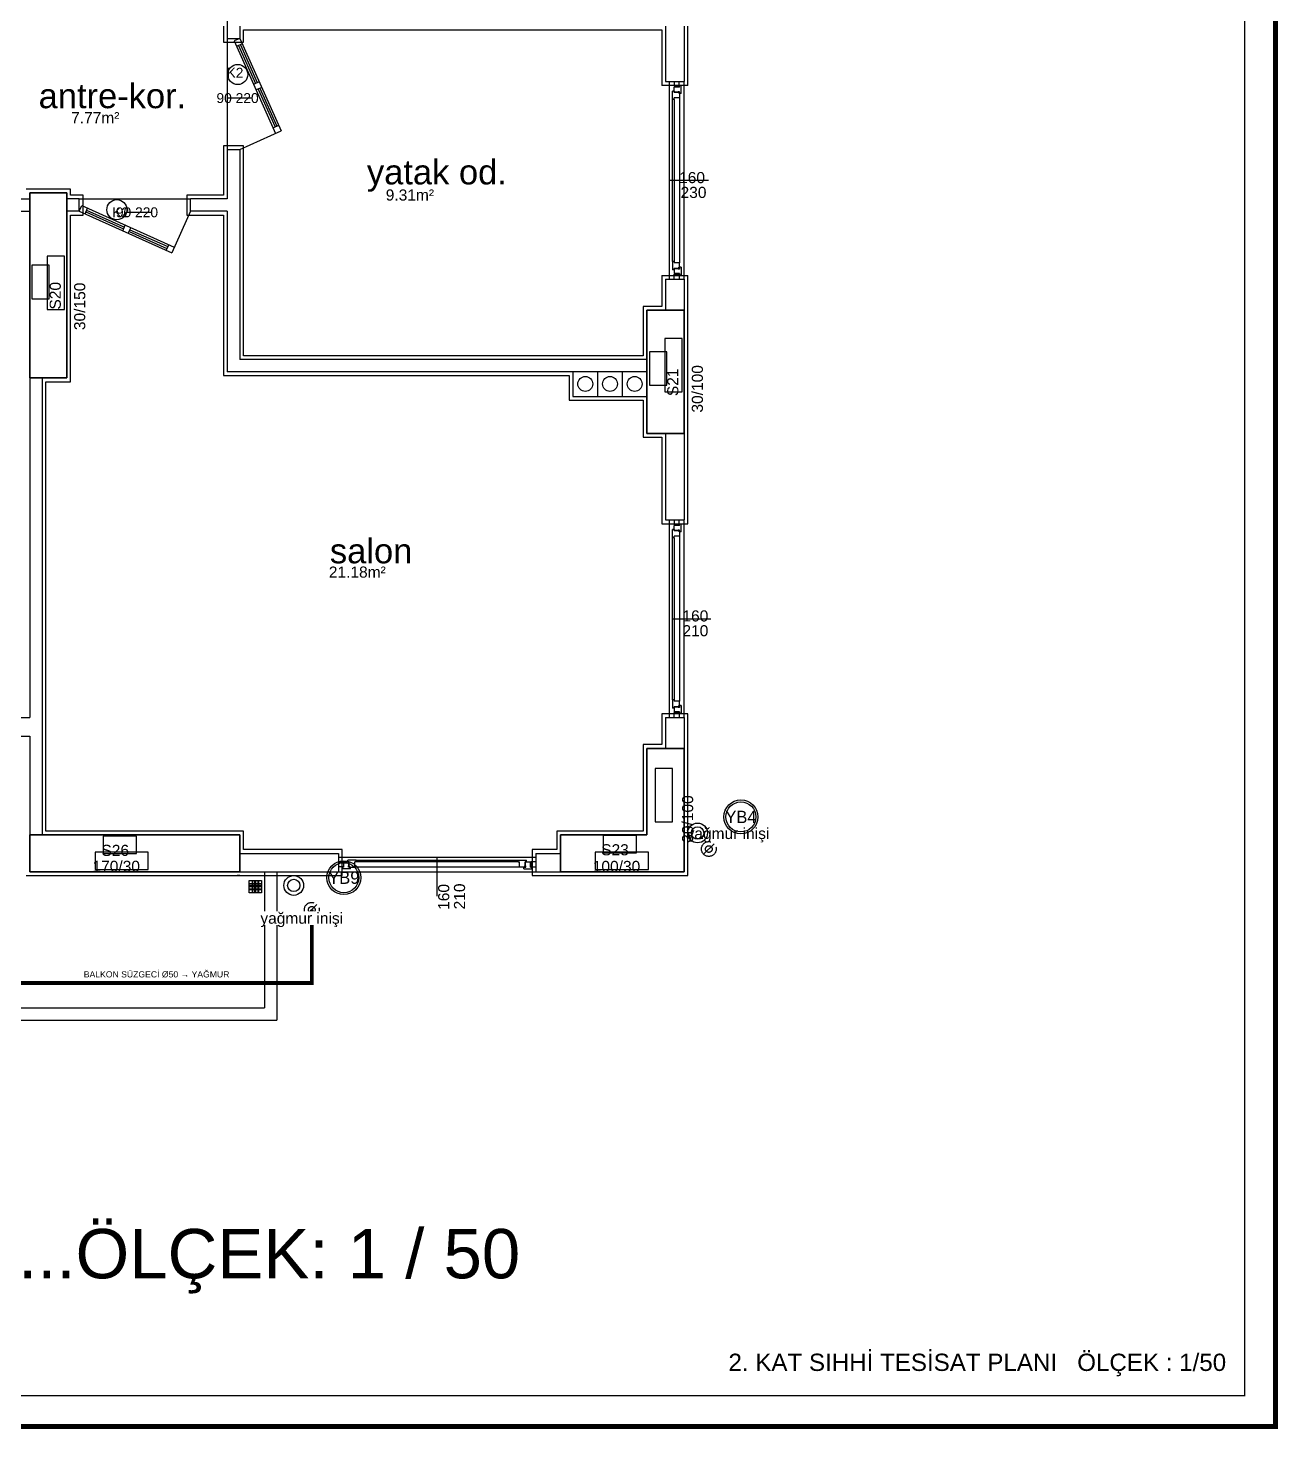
# Model space of a CAD drawing. Header units: centimetres. Extents: x -7420 to 31836, y -2 to 2802.
# Drawn here: x 13989 to 15002, y -2 to 1133 of the extents above; entities that cross this region are included whole.
import ezdxf
from ezdxf.enums import TextEntityAlignment as Align

# ---------------------------------------------------------------- set-up
doc = ezdxf.new("R2010")
doc.units = ezdxf.units.CM
doc.linetypes.add('YAGMUR HATTI', pattern=[36, 30, -6])
for name, color, linetype in [('ROTAS-KAT-ADI', 1, 'CONTINUOUS'), ('ROTAS-MIMARI', 8, 'CONTINUOUS'), ('ROTAS-MIMARI-KOLON', 8, 'CONTINUOUS'), ('ROTAS-MIMARI-YAZI', 8, 'CONTINUOUS'), ('ROTAS-PAFTA', 7, 'CONTINUOUS'), ('ROTAS-TEFRIS', 15, 'CONTINUOUS'), ('ROTAS-YAGMUR-BORUSU', 3, 'YAGMUR HATTI'), ('ROTAS-YAGMUR-BORUSU-CAP', 3, 'CONTINUOUS')]:
    doc.layers.add(name, color=color, linetype=linetype)
doc.styles.add('ROTAS', font='arial.ttf')

# ---------------------------------------------------------------- blocks, each defined once
blk = doc.blocks.new('ROTAS-KOLON-NO-YAGMUR')
for radius in [27.5, 24.3]:
    blk.add_circle((0, 0), radius)
blk.add_attdef('K', text='', height=20).set_placement((0, 0), align=Align.MIDDLE_CENTER)

msp = doc.modelspace()

# ---------------------------------------------------------------- linework, layer by layer
at = {"layer": 'ROTAS-MIMARI'}
for p, q in [((14150.8, 1154.2), (14150.8, 1124.2)), ((14147.8, 1134.2), (14147.8, 1121.2)), ((14150.8, 1124.2), (14160.8, 1124.2)), ((14150.8, 1124.2), (14150.8, 1034.2)), ((14160.8, 1124.2), (14156.3, 1122.2)), ((14160.8, 1134.2), (14160.8, 1124.2)), ((14160.8, 1124.2), (14194.5, 1049.4)), ((14163.8, 1121.2), (14163.8, 1131.2)), ((14163.8, 1131.2), (14210.8, 1131.2)), ((14210.8, 1131.2), (14485.8, 1131.2)), ((14485.8, 1131.2), (14502.8, 1131.2)), ((14502.8, 1131.2), (14502.8, 1086.2)), ((14505.8, 1134.2), (14505.8, 1089.2)), ((14520.8, 1134.2), (14520.8, 1089.2)), ((14523.8, 1086.2), (14523.8, 1134.2)), ((14147.8, 1121.2), (14163.8, 1121.2)), ((14156.3, 1122.2), (14189.9, 1047.3)), ((14162.9, 1119.7), (14158.3, 1117.6)), ((14159.9, 1118.4), (14173.7, 1087.8)), ((14161.4, 1119), (14175.1, 1088.4)), ((14176.6, 1089.1), (14172.1, 1087)), ((14178.7, 1084.5), (14174.1, 1082.5)), ((14175.7, 1083.2), (14189.5, 1052.6)), ((14177.2, 1083.8), (14190.9, 1053.2)), ((14523.8, 1086.2), (14502.8, 1086.2)), ((14505.8, 1089.2), (14520.8, 1089.2)), ((14509, 929.2), (14509, 1089.2)), ((14511.4, 1074.8), (14511.4, 1081.6)), ((14512.8, 1081.6), (14511.4, 1081.6)), ((14512.8, 1089.2), (14512.8, 1085.2)), ((14512.8, 1085.2), (14516.8, 1085.2)), ((14517, 1084.7), (14512.8, 1084.7)), ((14512.8, 1080.7), (14512.8, 1084.7)), ((14512.8, 1081.6), (14512.8, 1080.4)), ((14516, 1080.7), (14512.8, 1080.7)), ((14516, 1080.4), (14512.8, 1080.4)), ((14517, 1081), (14516, 1081)), ((14516, 1080.7), (14516, 1081)), ((14516, 1080.1), (14516, 1080.4)), ((14516.5, 1080.1), (14516, 1080.1)), ((14517, 1080.4), (14516.5, 1080.4)), ((14516.5, 1080.1), (14516.5, 1080.4)), ((14516.8, 1085.2), (14516.8, 1089.2)), ((14517, 1084.7), (14517, 1085.9)), ((14518.4, 1085.9), (14517, 1085.9)), ((14517, 1079.5), (14517, 1081)), ((14517, 1080.4), (14517, 1076)), ((14518.4, 1079.5), (14517, 1079.5)), ((14518.4, 1079.5), (14518.4, 1085.9)), ((14520.8, 929.2), (14520.8, 1089.2)), ((14170.3, 1075.8), (14151, 1075.8)), ((14511.4, 943.6), (14511.4, 1074.8)), ((14512.8, 1074.8), (14511.4, 1074.8)), ((14512.8, 1074.8), (14512.8, 1076)), ((14517, 1076), (14512.8, 1076)), ((14512.8, 1074.8), (14512.8, 943.6)), ((14517, 1076), (14517, 942.4)), ((14160.8, 1034.2), (14194.5, 1049.4)), ((14187.9, 1051.9), (14192.4, 1053.9)), ((14163.8, 1037.2), (14147.8, 1037.2)), ((14147.8, 1037.2), (14147.8, 997.2)), ((14150.8, 1034.2), (14150.8, 994.2)), ((14150.8, 1034.2), (14160.8, 1034.2)), ((14160.8, 1034.2), (14160.8, 864.2)), ((14163.8, 867.2), (14163.8, 1037.2)), ((14023.8, 1002.2), (13987.8, 1002.2)), ((14023.8, 997.2), (14023.8, 1002.2)), ((14540.5, 1009.2), (14509, 1009.2)), ((13980.3, 994.2), (13990.8, 994.2)), ((14030.9, 994.2), (14020.8, 994.2)), ((14033.9, 997.2), (14023.8, 997.2)), ((14030.9, 984.2), (14030.9, 994.2)), ((14030.9, 994.2), (14120.9, 994.2)), ((14030.9, 984.2), (14032.9, 988.8)), ((14032.9, 988.8), (14107.8, 955.1)), ((14033.9, 981.2), (14033.9, 997.2)), ((14147.8, 997.2), (14117.9, 997.2)), ((14117.9, 997.2), (14117.9, 981.2)), ((14150.8, 994.2), (14120.9, 994.2)), ((14120.9, 984.2), (14120.9, 994.2)), ((13980.3, 984.2), (13990.8, 984.2)), ((14030.9, 984.2), (14020.8, 984.2)), ((14023.8, 846.2), (14023.8, 981.2)), ((14023.8, 981.2), (14033.9, 981.2)), ((14030.9, 984.2), (14105.8, 950.6)), ((14035.5, 982.2), (14037.5, 986.7)), ((14036.1, 983.7), (14066.7, 969.9)), ((14036.8, 985.1), (14067.4, 971.4)), ((14089.1, 983.2), (14069.8, 983.2)), ((14120.9, 984.2), (14105.8, 950.6)), ((14117.9, 981.2), (14147.8, 981.2)), ((14150.8, 984.2), (14120.9, 984.2)), ((14147.8, 981.2), (14147.8, 851.2)), ((14150.8, 984.2), (14150.8, 854.2)), ((14066.1, 968.4), (14068.1, 973)), ((14070.6, 966.4), (14072.7, 970.9)), ((14071.3, 967.9), (14101.9, 954.1)), ((14071.9, 969.3), (14102.5, 955.6)), ((14103.3, 957.2), (14101.2, 952.6)), ((14512.8, 943.6), (14511.4, 943.6)), ((14511.4, 943.6), (14511.4, 936.8)), ((14512.8, 943.6), (14512.8, 942.4)), ((14517, 942.4), (14512.8, 942.4)), ((14517, 938), (14517, 942.4)), ((14502.8, 932.2), (14502.8, 907.2)), ((14502.8, 932.2), (14523.8, 932.2)), ((14512.8, 936.8), (14511.4, 936.8)), ((14512.8, 936.8), (14512.8, 938)), ((14516, 938), (14512.8, 938)), ((14512.8, 937.7), (14512.8, 933.7)), ((14516, 937.7), (14512.8, 937.7)), ((14517, 933.7), (14512.8, 933.7)), ((14512.8, 929.2), (14512.8, 933.2)), ((14512.8, 933.2), (14516.8, 933.2)), ((14516.5, 938.3), (14516, 938.3)), ((14516, 938.3), (14516, 938)), ((14516, 937.7), (14516, 937.4)), ((14517, 937.4), (14516, 937.4)), ((14516.5, 938.3), (14516.5, 938)), ((14517, 938), (14516.5, 938)), ((14516.8, 933.2), (14516.8, 929.2)), ((14518.4, 938.9), (14517, 938.9)), ((14517, 938.9), (14517, 937.4)), ((14517, 933.7), (14517, 932.5)), ((14518.4, 932.5), (14517, 932.5)), ((14518.4, 938.9), (14518.4, 932.5)), ((14523.8, 904.2), (14523.8, 932.2)), ((14505.8, 929.2), (14505.8, 904.2)), ((14505.8, 929.2), (14520.8, 929.2)), ((14520.8, 929.2), (14520.8, 904.2)), ((14502.8, 907.2), (14487.8, 907.2)), ((14487.8, 907.2), (14487.8, 867.2)), ((14523.8, 854.2), (14523.8, 904.2)), ((14490.8, 864.2), (14160.8, 864.2)), ((14487.8, 867.2), (14163.8, 867.2)), ((14147.8, 851.2), (14427.8, 851.2)), ((14490.8, 854.2), (14150.8, 854.2)), ((14427.8, 851.2), (14427.8, 831.2)), ((14430.8, 854.2), (14430.8, 834.2)), ((14430.8, 854.2), (14430.8, 834.2)), ((14430.8, 854.2), (14430.8, 834.2)), ((14450.8, 854.2), (14450.8, 834.2)), ((14470.8, 854.2), (14470.8, 834.2)), ((14523.8, 731.2), (14523.8, 854.2)), ((13990.8, 849.2), (13990.8, 574.2)), ((14000.8, 849.2), (14000.8, 479.2)), ((14003.8, 482.2), (14003.8, 846.2)), ((14003.8, 846.2), (14023.8, 846.2)), ((14427.8, 831.2), (14487.8, 831.2)), ((14430.8, 834.2), (14490.8, 834.2)), ((14487.8, 831.2), (14487.8, 801.2)), ((14487.8, 801.2), (14502.8, 801.2)), ((14502.8, 801.2), (14502.8, 731.2)), ((14505.8, 804.2), (14505.8, 734.2)), ((14520.8, 804.2), (14520.8, 734.2)), ((14502.8, 731.2), (14523.8, 731.2)), ((14505.8, 734.2), (14520.8, 734.2)), ((14509, 574.2), (14509, 734.2)), ((14511.4, 719.8), (14511.4, 726.6)), ((14512.8, 726.6), (14511.4, 726.6)), ((14512.8, 734.2), (14512.8, 730.2)), ((14512.8, 730.2), (14516.8, 730.2)), ((14517, 729.7), (14512.8, 729.7)), ((14512.8, 725.7), (14512.8, 729.7)), ((14512.8, 726.6), (14512.8, 725.4)), ((14516.8, 730.2), (14516.8, 734.2)), ((14517, 729.7), (14517, 730.9)), ((14518.4, 730.9), (14517, 730.9)), ((14518.4, 724.5), (14518.4, 730.9)), ((14520.8, 574.2), (14520.8, 734.2)), ((14511.4, 588.6), (14511.4, 719.8)), ((14512.8, 719.8), (14511.4, 719.8)), ((14516, 725.7), (14512.8, 725.7)), ((14516, 725.4), (14512.8, 725.4)), ((14512.8, 719.8), (14512.8, 721)), ((14517, 721), (14512.8, 721)), ((14512.8, 719.8), (14512.8, 588.6)), ((14517, 726), (14516, 726)), ((14516, 725.7), (14516, 726)), ((14516, 725.1), (14516, 725.4)), ((14516.5, 725.1), (14516, 725.1)), ((14517, 725.4), (14516.5, 725.4)), ((14516.5, 725.1), (14516.5, 725.4)), ((14517, 724.5), (14517, 726)), ((14517, 725.4), (14517, 721)), ((14518.4, 724.5), (14517, 724.5)), ((14517, 721), (14517, 587.4)), ((14511.2, 654.2), (14542.6, 654.2)), ((14512.8, 588.6), (14511.4, 588.6)), ((14511.4, 588.6), (14511.4, 581.8)), ((14512.8, 581.8), (14511.4, 581.8)), ((14512.8, 588.6), (14512.8, 587.4)), ((14517, 587.4), (14512.8, 587.4)), ((14512.8, 581.8), (14512.8, 583)), ((14516, 583), (14512.8, 583)), ((14512.8, 582.7), (14512.8, 578.7)), ((14516, 582.7), (14512.8, 582.7)), ((14517, 578.7), (14512.8, 578.7)), ((14516.5, 583.3), (14516, 583.3)), ((14516, 583.3), (14516, 583)), ((14516, 582.7), (14516, 582.4)), ((14517, 582.4), (14516, 582.4)), ((14516.5, 583.3), (14516.5, 583)), ((14517, 583), (14516.5, 583)), ((14517, 583), (14517, 587.4)), ((14518.4, 583.9), (14517, 583.9)), ((14517, 583.9), (14517, 582.4)), ((14517, 578.7), (14517, 577.5)), ((14518.4, 583.9), (14518.4, 577.5)), ((13960.8, 574.2), (13990.8, 574.2)), ((14523.8, 577.2), (14502.8, 577.2)), ((14502.8, 577.2), (14502.8, 552.3)), ((14505.8, 574.2), (14505.8, 549.3)), ((14505.8, 574.2), (14520.8, 574.2)), ((14512.8, 574.2), (14512.8, 578.2)), ((14512.8, 578.2), (14516.8, 578.2)), ((14516.8, 578.2), (14516.8, 574.2)), ((14518.4, 577.5), (14517, 577.5)), ((14520.8, 574.2), (14520.8, 549.3)), ((14523.8, 549.3), (14523.8, 577.2)), ((13960.8, 559.2), (13990.8, 559.2)), ((13990.8, 559.2), (13990.8, 479.2)), ((14502.8, 552.3), (14487.8, 552.3)), ((14487.8, 552.3), (14487.8, 482.2)), ((14523.8, 446.2), (14523.8, 549.3)), ((14163.8, 482.2), (14003.8, 482.2)), ((14163.8, 467.2), (14163.8, 482.2)), ((14487.8, 482.2), (14417.8, 482.2)), ((14417.8, 482.2), (14417.8, 467.2)), ((14243.8, 467.2), (14163.8, 467.2)), ((14243.8, 446.2), (14243.8, 467.2)), ((14397.8, 467.2), (14397.8, 446.2)), ((14417.8, 467.2), (14397.8, 467.2)), ((14160.8, 464.2), (14165.8, 464.2)), ((14160.8, 464.2), (14240.8, 464.2)), ((14240.8, 464.2), (14240.8, 449.2)), ((14240.8, 461), (14400.8, 461)), ((14240.8, 457.2), (14244.8, 457.2)), ((14244.8, 457.2), (14244.8, 453.2)), ((14249.3, 457.2), (14245.3, 457.2)), ((14245.3, 453), (14245.3, 457.2)), ((14248.4, 457.2), (14248.4, 458.6)), ((14255.2, 458.6), (14248.4, 458.6)), ((14248.4, 457.2), (14249.6, 457.2)), ((14249.3, 454), (14249, 454)), ((14249, 453), (14249, 454)), ((14249.3, 454), (14249.3, 457.2)), ((14249.6, 454), (14249.6, 457.2)), ((14249.9, 454), (14249.6, 454)), ((14249.9, 453.5), (14249.9, 454)), ((14254, 453), (14254, 457.2)), ((14255.2, 457.2), (14254, 457.2)), ((14255.2, 458.6), (14386.4, 458.6)), ((14255.2, 457.2), (14255.2, 458.6)), ((14386.4, 457.2), (14255.2, 457.2)), ((14320.8, 429.6), (14320.8, 461)), ((14386.4, 458.6), (14393.2, 458.6)), ((14386.4, 457.2), (14386.4, 458.6)), ((14386.4, 457.2), (14387.6, 457.2)), ((14387.6, 453), (14387.6, 457.2)), ((14391.7, 454), (14392, 454)), ((14391.7, 453.5), (14391.7, 454)), ((14392, 454), (14392, 457.2)), ((14393.2, 457.2), (14392, 457.2)), ((14392.3, 454), (14392.3, 457.2)), ((14392.3, 457.2), (14396.3, 457.2)), ((14392.3, 454), (14392.6, 454)), ((14392.6, 453), (14392.6, 454)), ((14393.2, 457.2), (14393.2, 458.6)), ((14396.3, 453), (14396.3, 457.2)), ((14400.8, 457.2), (14396.8, 457.2)), ((14396.8, 457.2), (14396.8, 453.2)), ((14400.8, 464.2), (14420.8, 464.2)), ((14400.8, 464.2), (14400.8, 449.2)), ((13987.8, 446.2), (14160.8, 446.2)), ((14160.8, 446.2), (14158.8, 446.2)), ((14158.8, 446.2), (14243.8, 446.2)), ((14160.8, 449.2), (14165.8, 449.2)), ((14160.8, 449.2), (14240.8, 449.2)), ((14244.8, 453.2), (14240.8, 453.2)), ((14240.8, 449.2), (14400.8, 449.2)), ((14244.1, 451.6), (14244.1, 453)), ((14245.3, 453), (14244.1, 453)), ((14250.5, 451.6), (14244.1, 451.6)), ((14250.5, 453), (14249, 453)), ((14249.9, 453.5), (14249.6, 453.5)), ((14249.6, 453), (14249.6, 453.5)), ((14249.6, 453), (14254, 453)), ((14250.5, 451.6), (14250.5, 453)), ((14387.6, 453), (14254, 453)), ((14392, 453), (14387.6, 453)), ((14391.1, 453), (14392.6, 453)), ((14391.1, 451.6), (14391.1, 453)), ((14391.1, 451.6), (14397.5, 451.6)), ((14391.7, 453.5), (14392, 453.5)), ((14392, 453), (14392, 453.5)), ((14396.3, 453), (14397.5, 453)), ((14396.8, 453.2), (14400.8, 453.2)), ((14397.5, 451.6), (14397.5, 453)), ((14397.8, 446.2), (14420.8, 446.2)), ((14400.8, 449.2), (14420.8, 449.2)), ((14420.8, 446.2), (14523.8, 446.2)), ((14168.5, 432.1), (14168.5, 442.1)), ((14168.5, 442.1), (14178.5, 442.1)), ((14168.5, 432.1), (14168.5, 442.1)), ((14168.5, 442.1), (14178.5, 442.1)), ((14178.5, 439.6), (14168.5, 439.6)), ((14178.5, 438.1), (14168.5, 438.1)), ((14178.5, 437.1), (14168.5, 437.1)), ((14178.5, 435.1), (14168.5, 435.1)), ((14178.5, 434.6), (14168.5, 434.6)), ((14178.5, 432.1), (14168.5, 432.1)), ((14178.5, 432.1), (14168.5, 432.1)), ((14170.8, 442.1), (14170.8, 432.1)), ((14172.5, 442.1), (14172.5, 432.1)), ((14173.5, 442.1), (14173.5, 432.1)), ((14175.5, 442.1), (14175.5, 432.1)), ((14176.1, 442.1), (14176.1, 432.1)), ((14178.5, 442.1), (14178.5, 432.1)), ((14178.5, 442.1), (14178.5, 432.1))]:
    msp.add_line(p, q, dxfattribs=at)
for points in [[(13990.8, 999.2), (14020.8, 999.2)], [(13990.8, 849.2), (13990.8, 999.2)], [(14020.8, 999.2), (14020.8, 849.2)], [(14490.8, 804.2), (14490.8, 904.2)], [(14490.8, 904.2), (14520.8, 904.2)], [(14520.8, 904.2), (14520.8, 804.2)], [(14020.8, 849.2), (13990.8, 849.2)], [(14520.8, 804.2), (14490.8, 804.2)], [(14490.8, 479.2), (14490.8, 549.2)], [(14490.8, 549.2), (14520.8, 549.2)], [(14520.8, 549.2), (14520.8, 449.2)], [(13990.8, 479.2), (14160.8, 479.2)], [(13990.8, 449.2), (13990.8, 479.2)], [(14160.8, 479.2), (14160.8, 449.2)], [(14420.8, 479.2), (14490.8, 479.2)], [(14420.8, 449.2), (14420.8, 479.2)], [(14160.8, 449.2), (13990.8, 449.2)], [(14180.8, 449.2), (14180.8, 339.2)], [(14190.8, 449.2), (14190.8, 329.2)], [(14520.8, 449.2), (14420.8, 449.2)], [(13810.8, 339.2), (14180.8, 339.2)], [(13810.8, 329.2), (14190.8, 329.2)]]:
    msp.add_lwpolyline(points, dxfattribs=at)
for centre, radius in [((14159.2, 1095), 8.14), ((14061.3, 985.5), 8.14), ((14440.8, 844.4), 6.03), ((14460.8, 844.4), 6.03), ((14480.8, 844.4), 6.03), ((14531.8, 480.7), 8), ((14531.8, 480.7), 5), ((14204.6, 438.2), 8), ((14204.6, 438.2), 5)]:
    msp.add_circle(centre, radius, dxfattribs=at)
at = {"layer": 'ROTAS-MIMARI-KOLON'}
for points in [[(14020.8, 999.2), (13990.8, 999.2), (13990.8, 849.2), (14020.8, 849.2), (14020.8, 999.2)], [(14018.8, 904.8), (14018.8, 947.9), (14004.8, 947.9), (14004.8, 904.8), (14018.8, 904.8)], [(14006.5, 913.4), (14006.5, 940.5), (13992.5, 940.5), (13992.5, 913.4), (14006.5, 913.4)], [(14520.8, 904.2), (14490.8, 904.2), (14490.8, 804.2), (14520.8, 804.2), (14520.8, 904.2)], [(14519.2, 838.1), (14519.2, 881.2), (14505.3, 881.2), (14505.3, 838.1), (14519.2, 838.1)], [(14506.8, 843.4), (14506.8, 870.4), (14492.8, 870.4), (14492.8, 843.4), (14506.8, 843.4)], [(14520.8, 549.2), (14490.8, 549.2), (14490.8, 479.2), (14420.8, 479.2), (14420.8, 449.2), (14520.8, 449.2), (14520.8, 549.2)], [(14511.4, 489.7), (14511.4, 532.8), (14497.4, 532.8), (14497.4, 489.7), (14511.4, 489.7)], [(14160.8, 479.2), (13990.8, 479.2), (13990.8, 449.2), (14160.8, 449.2), (14160.8, 479.2)], [(14050.3, 464.1), (14077.3, 464.1), (14077.3, 478.1), (14050.3, 478.1), (14050.3, 464.1)], [(14455.2, 464.7), (14482.2, 464.7), (14482.2, 478.6), (14455.2, 478.6), (14455.2, 464.7)], [(14043.7, 451.2), (14086.8, 451.2), (14086.8, 465.2), (14043.7, 465.2), (14043.7, 451.2)], [(14448.9, 451.1), (14492, 451.1), (14492, 465.1), (14448.9, 465.1), (14448.9, 451.1)]]:
    msp.add_lwpolyline(points, dxfattribs=at)
at = {"layer": 'ROTAS-PAFTA'}
for points, const_width in [([(12500, 0), (15000, 0), (15000, 2800), (12500, 2800)], 4), ([(12525, 25), (14975, 25), (14975, 2775), (12525, 2775)], 1)]:
    msp.add_lwpolyline(points, close=True, dxfattribs=dict(at, const_width=const_width))
at = {"layer": 'ROTAS-YAGMUR-BORUSU'}
for p, q in [((14536.7, 463.5), (14545.1, 471.9)), ((14215, 414.3), (14223.4, 422.7))]:
    msp.add_line(p, q, dxfattribs=at)
at = {"layer": 'ROTAS-YAGMUR-BORUSU', "const_width": 3}
msp.add_lwpolyline([(13967.8, 359.2), (14219.2, 359.2), (14219.2, 418.5)], dxfattribs=at)
at = {"layer": 'ROTAS-YAGMUR-BORUSU'}
for centre, radius in [((14540.9, 467.7), 6), ((14540.9, 467.7), 2.7), ((14219.2, 418.5), 6), ((14219.2, 418.5), 2.7)]:
    msp.add_circle(centre, radius, dxfattribs=at)

# ---------------------------------------------------------------- block references
at = {"layer": 'ROTAS-TEFRIS'}
ref = msp.add_blockref('ROTAS-KOLON-NO-YAGMUR', (14566.9, 493.7), dxfattribs=dict(at, xscale=0.5, yscale=0.5))
ref.add_attrib('K', 'YB4', dxfattribs={"height": 10}).set_placement((14566.9, 493.7), align=Align.MIDDLE_CENTER)
ref = msp.add_blockref('ROTAS-KOLON-NO-YAGMUR', (14245.2, 444.5), dxfattribs=dict(at, xscale=0.5, yscale=0.5))
ref.add_attrib('K', 'YB9', dxfattribs={"height": 10}).set_placement((14245.2, 444.5), align=Align.MIDDLE_CENTER)

# ---------------------------------------------------------------- texts
at = {"layer": 'ROTAS-KAT-ADI', "style": 'ROTAS'}
msp.add_text('2. KAT SIHHİ TESİSAT PLANI..........ÖLÇEK: 1 / 50', height=40, dxfattribs=at).set_placement((13750, 120), align=Align.CENTER)
at = {"layer": 'ROTAS-MIMARI-YAZI', "style": 'ROTAS'}
for s, height, p in [('K2', 8, (14157, 1096.4)), ('antre-kor.', 20, (14057.7, 1077.7)), ('90 220', 8, (14159.1, 1075.9)), ('7.77m²', 9, (14043.8, 1060)), ('yatak od.', 20, (14320.6, 1016)), ('160', 9, (14527.3, 1011.5)), ('9.31m²', 9, (14298.7, 997.4)), ('230', 9, (14528.5, 999.5)), ('K2', 8, (14064.4, 983.4)), ('90 220', 8, (14077.6, 983.4)), ('salon', 20, (14267.3, 709.1)), ('21.18m²', 9, (14256.1, 692)), ('160', 9, (14530, 656.5)), ('210', 9, (14530, 644.5)), ('yağmur inişi', 9, (14556.4, 480.3)), ('S26', 9, (14060, 466.6)), ('S23', 9, (14464.9, 467.1)), ('170/30', 9, (14060.8, 453.7)), ('100/30', 9, (14466.1, 453.6))]:
    msp.add_text(s, height=height, dxfattribs=at).set_placement(p, align=Align.MIDDLE_CENTER)
for s, p in [('S20', (14011.4, 915.8)), ('30/150', (14031.2, 907.2)), ('S21', (14511.7, 845.7)), ('30/100', (14531.6, 840.4)), ('30/100', (14523.7, 492)), ('160', (14326.1, 428.9)), ('210', (14338.9, 429.3))]:
    msp.add_text(s, height=9, rotation=90, dxfattribs=at).set_placement(p, align=Align.MIDDLE_CENTER)
at = {"layer": 'ROTAS-PAFTA', "style": 'ROTAS'}
msp.add_text('2. KAT SIHHİ TESİSAT PLANI   ÖLÇEK : 1/50', height=14, dxfattribs=at).set_placement((14960, 45), align=Align.RIGHT)
at = {"layer": 'ROTAS-YAGMUR-BORUSU-CAP', "style": 'ROTAS'}
msp.add_text('BALKON SÜZGECİ Ø50 → YAĞMUR', height=5, dxfattribs=at).set_placement((14093.5, 362.2), align=Align.BOTTOM_CENTER)

# ---------------------------------------------------------------- next in the draw order: wipeouts: each hides what was drawn before it
msp.add_wipeout([(14245.6, 406.2), (14176.6, 406.2), (14176.6, 417.2), (14245.6, 417.2)])

# ---------------------------------------------------------------- next in the draw order: texts
at = {"layer": 'ROTAS-MIMARI-YAZI', "style": 'ROTAS'}
msp.add_text('yağmur inişi', height=9, dxfattribs=at).set_placement((14211.1, 411.7), align=Align.MIDDLE_CENTER)

doc.saveas('drawing.dxf')
